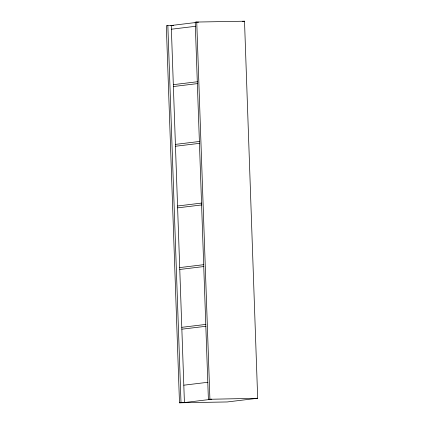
<?xml version="1.0" encoding="UTF-8"?>
<svg xmlns="http://www.w3.org/2000/svg" width="424" height="424" viewBox="0 0 424 424"><rect width="100%" height="100%" fill="white"/><g stroke="black" fill="none" stroke-linecap="round" stroke-linejoin="round"><path stroke-width="0.64" d="M195.369 22.567L171.254 25.488L166.319 25.732L179.484 402.8L227.259 401.952L257.681 398.269L244.516 21.2L196.741 22.048L195.22 22.234L208.385 399.302L211.799 399.238L184.419 402.556L179.484 402.8M171.381 29.219L195.501 26.299M242.57 21.433L244.516 21.2M173.321 84.662L197.436 81.742M173.384 86.528L197.505 83.608M175.404 144.393L199.524 141.473M175.472 146.259L199.587 143.339M177.555 205.995L201.676 203.075M177.619 207.861L201.739 204.94M179.707 267.597L203.827 264.671M179.771 269.463L203.891 266.542M181.795 327.328L205.91 324.408M181.859 329.194L205.979 326.273M183.815 385.193L207.935 382.273M208.385 399.302L257.681 398.269M195.22 22.234L198.628 22.17M170.899 25.652L173.517 25.604M196.741 22.048L209.907 399.116M171.254 25.488L184.419 402.556M167.84 25.546L181.006 402.615"/></g></svg>
